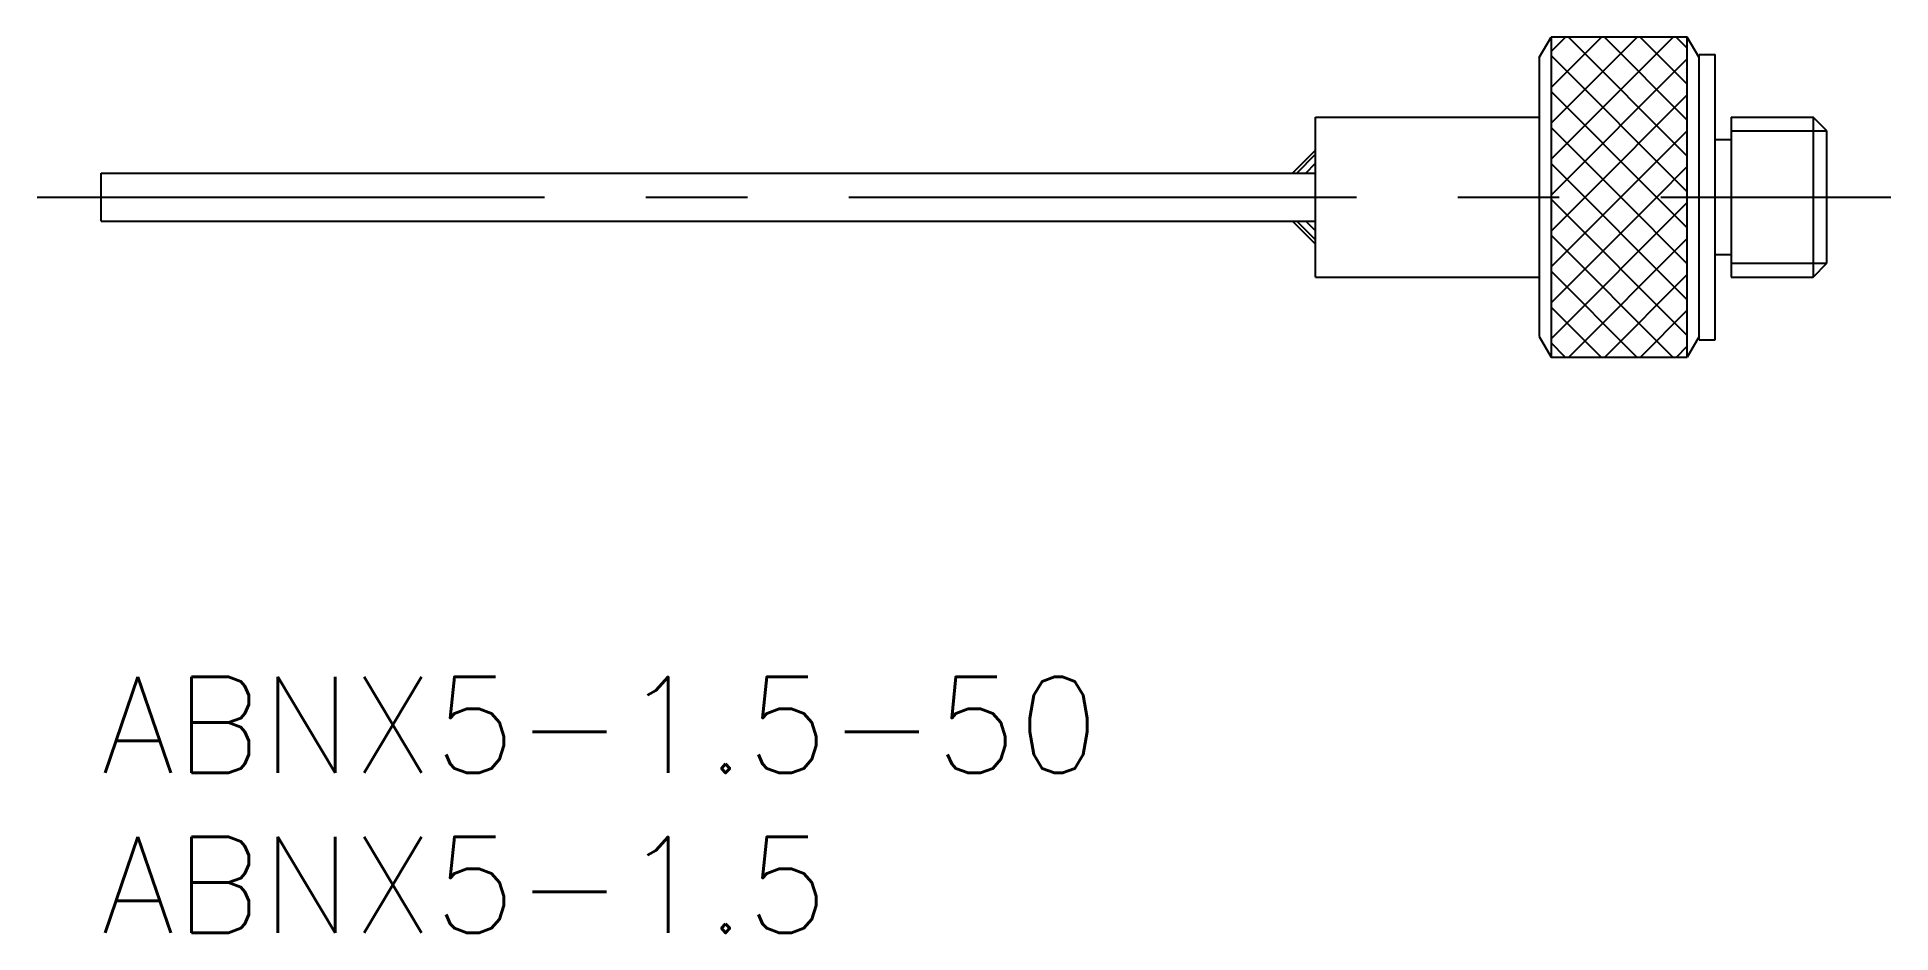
# Model space of a CAD drawing. Extents: x -2 to 56, y -8 to 20.
import ezdxf

# ---------------------------------------------------------------- set-up
doc = ezdxf.new("R2010")
doc.units = 0
doc.header["$LTSCALE"] = 0.5
doc.linetypes.add('CENTER', pattern=[50.8, 31.75, -6.35, 6.35, -6.35])
for name, color, linetype in [('MSM_CENTER', 1, 'CENTER'), ('MSM_CONTINUOUS', 7, 'CONTINUOUS'), ('MSM_NARROW', 5, 'CONTINUOUS'), ('MSM_PART_NUMBER', 7, 'CONTINUOUS')]:
    doc.layers.add(name, color=color, linetype=linetype)
doc.styles.get("Standard").update_dxf_attribs({"font": 'txt.shx', "height": 3, "bigfont": 'bigfont.shx'})

# ---------------------------------------------------------------- blocks, each defined once
blk = doc.blocks.new('*U2')
at = {"layer": 'MSM_PART_NUMBER'}
blk.add_text('ABNX5-1.5-50', height=3, dxfattribs=at).set_placement((0, -3))
blk = doc.blocks.new('*U3')
at = {"layer": 'MSM_PART_NUMBER'}
blk.add_text('ABNX5-1.5', height=3, dxfattribs=at).set_placement((0, -8))

msp = doc.modelspace()

# ---------------------------------------------------------------- linework, layer by layer
at = {"layer": 'MSM_CENTER'}
msp.add_line((-2, 15), (56, 15), dxfattribs=at)
at = {"layer": 'MSM_CONTINUOUS'}
for p, q in [((45, 19.359), (45.37, 20)), ((49.63, 20), (45.37, 20)), ((45.37, 20), (45.37, 10)), ((50, 19.359), (49.63, 20)), ((49.63, 10), (49.63, 20)), ((45, 19.359), (45, 10.641)), ((50, 19.459), (50.5, 19.459)), ((50, 10.541), (50, 19.459)), ((50.5, 10.541), (50.5, 19.459)), ((38, 12.5), (38, 17.5)), ((38, 17.5), (45, 17.5)), ((51, 17.5), (51, 12.5)), ((51, 17.5), (53.567, 17.5)), ((54, 17.067), (53.567, 17.5)), ((53.567, 17.5), (53.567, 12.5)), ((54, 12.933), (54, 17.067)), ((38, 16.47), (37.28, 15.75)), ((37.409, 15.75), (38, 16.341)), ((50.5, 16.8), (51, 16.8)), ((0, 14.25), (0, 15.75)), ((0, 15.75), (38, 15.75)), ((37.692, 15.75), (38, 16.058)), ((37.975, 15.75), (38, 15.775)), ((0, 14.25), (38, 14.25)), ((38, 13.53), (37.28, 14.25)), ((37.409, 14.25), (38, 13.659)), ((37.692, 14.25), (38, 13.942)), ((37.975, 14.25), (38, 14.225)), ((50.5, 13.2), (51, 13.2)), ((51, 13.025), (51, 13.025)), ((53.567, 12.5), (54, 12.933)), ((38, 12.5), (45, 12.5)), ((51, 12.5), (53.567, 12.5)), ((45, 10.641), (45.37, 10)), ((50, 10.641), (49.63, 10)), ((50, 10.541), (50.5, 10.541)), ((45.37, 10), (49.63, 10))]:
    msp.add_line(p, q, dxfattribs=at)
at = {"layer": 'MSM_NARROW'}
for p, q in [((45.37, 19.55), (45.82, 20)), ((45.37, 18.428), (46.943, 20)), ((45.37, 17.305), (48.065, 20)), ((45.37, 16.183), (49.188, 20)), ((49.63, 16.283), (45.913, 20)), ((49.63, 17.406), (47.036, 20)), ((49.63, 18.528), (48.158, 20)), ((49.63, 19.651), (49.281, 20)), ((49.63, 15.161), (45.37, 19.42)), ((45.37, 15.06), (49.63, 19.319)), ((48.668, 15), (45.37, 18.298)), ((46.433, 15), (49.63, 18.197)), ((47.545, 15), (45.37, 17.175)), ((47.555, 15), (49.63, 17.074)), ((51, 17.067), (54, 17.067)), ((49.63, 11.793), (45.37, 16.053)), ((48.678, 15), (49.63, 15.952)), ((45.37, 13.937), (46.433, 15)), ((45.37, 12.815), (47.555, 15)), ((45.37, 11.692), (48.678, 15)), ((49.63, 10.671), (45.37, 14.93)), ((45.37, 10.57), (49.63, 14.829)), ((49.63, 12.916), (47.545, 15)), ((49.63, 14.038), (48.668, 15)), ((49.178, 10), (45.37, 13.807)), ((45.923, 10), (49.63, 13.707)), ((51, 12.933), (54, 12.933)), ((48.055, 10), (45.37, 12.685)), ((47.046, 10), (49.63, 12.584)), ((46.933, 10), (45.37, 11.562)), ((48.168, 10), (49.63, 11.462)), ((45.81, 10), (45.37, 10.44)), ((49.291, 10), (49.63, 10.339))]:
    msp.add_line(p, q, dxfattribs=at)

# ---------------------------------------------------------------- block references
at = {"layer": 'MSM_CONTINUOUS'}
for name in ['*U2', '*U3']:
    msp.add_blockref(name, (0, 0), dxfattribs=at)

doc.saveas('drawing.dxf')
